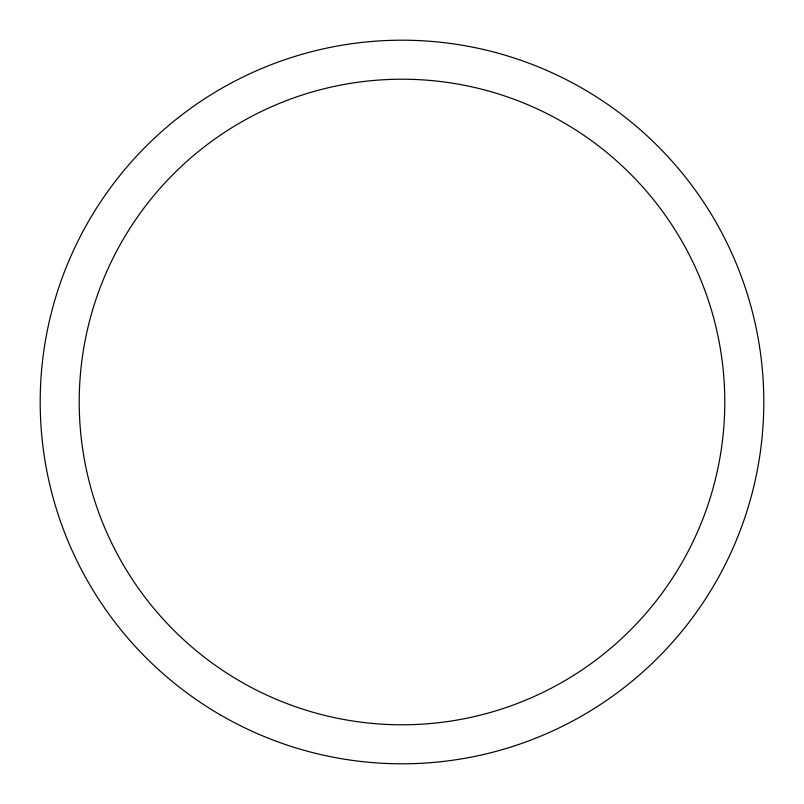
<?xml version="1.0" encoding="UTF-8"?>
<svg xmlns="http://www.w3.org/2000/svg" width="804" height="804" viewBox="0 0 804 804"><rect width="100%" height="100%" fill="white"/><g stroke="black" fill="none" stroke-linecap="round" stroke-linejoin="round"><path stroke-width="1.21" d="M221.1 715.329A361.8 361.8 0 0 0 763.8 402A361.8 361.8 0 0 0 221.1 88.671A361.8 361.8 0 0 0 221.1 715.329M240.607 681.541A322.786 322.786 0 0 0 724.786 402A322.786 322.786 0 0 0 240.607 122.459A322.786 322.786 0 0 0 240.607 681.541"/></g></svg>
